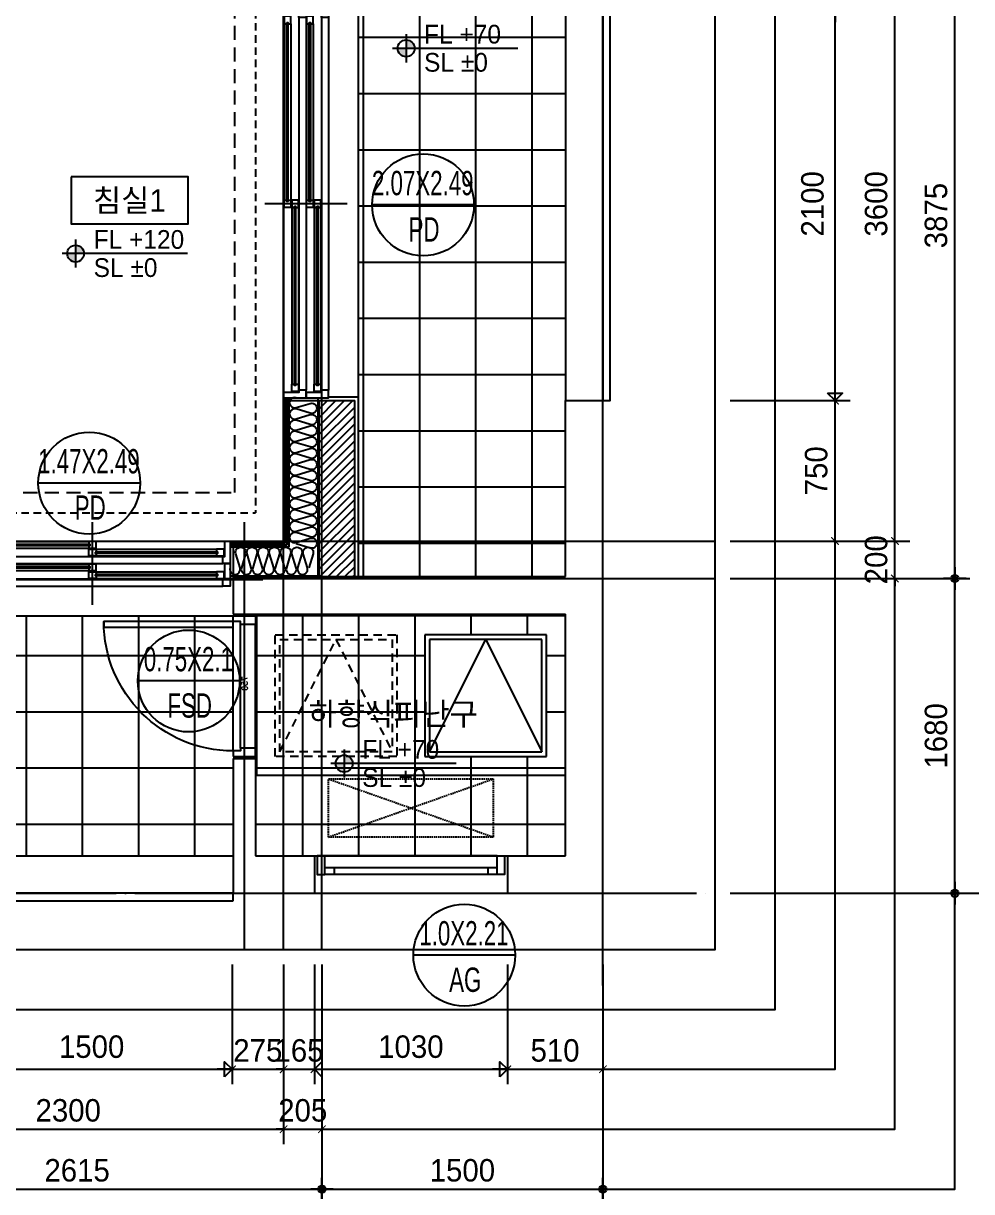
# Model space of a CAD drawing. Header units: millimetres. Extents: x -24416 to 92204, y -190080 to 23760.
# Drawn here: x 20084 to 25148, y -67662 to -61425 of the extents above; entities that cross this region are included whole.
import ezdxf
from ezdxf.enums import TextEntityAlignment as Align

# ---------------------------------------------------------------- set-up
doc = ezdxf.new("R2010")
doc.units = ezdxf.units.MM
doc.header["$LTSCALE"] = 50
for name, pattern in [('AUDIT_D_220706163347-0', [0]), ('CEN', [62, 60, -1, 0, -1]), ('H', [1.3, 0.8, -0.5]), ('HD', [2.5, 1.5, -1]), ('HID', [2.3, 1.5, -0.8])]:
    doc.linetypes.add(name, pattern=pattern)
doc.layers.get('defpoints').update_dxf_attribs({"color": 139})
for name, color, linetype in [('A-ELE8', 8, 'Continuous'), ('A-레벨', 7, 'AUDIT_D_220706163347-0'), ('A-창호부호', 4, 'Continuous'), ('A_HAT', 8, 'Continuous'), ('AA-XXXX-DIMS', 7, 'Continuous'), ('ARDM', 7, 'Continuous'), ('CEN_CON', 1, 'CEN'), ('CEN_WALL', 12, 'CEN'), ('CONC', 2, 'Continuous'), ('dan1', 7, 'HID'), ('DIM', 7, 'AUDIT_D_220706163347-0'), ('DOOR', 4, 'Continuous'), ('ELE3_CON', 7, 'Continuous'), ('ELE4', 4, 'Continuous'), ('ETC', 7, 'Continuous'), ('FIN', 6, 'Continuous'), ('INS', 8, 'Continuous'), ('WAL', 3, 'Continuous'), ('WAL_DRY', 7, 'Continuous'), ('WIN', 4, 'Continuous'), ('X - 단위세대$0$ETC', 6, 'Continuous'), ('바닥타일', 8, 'Continuous'), ('실명', 3, 'AUDIT_D_220706163347-0'), ('실명박스', 7, 'AUDIT_D_220706163347-0'), ('커튼박스', 6, 'Continuous')]:
    doc.layers.add(name, color=color, linetype=linetype)
for name, color, linetype, plot in [('Def-PrintX', 147, 'Continuous', False), ('Defpoint', 135, 'Continuous', False), ('MC', 135, 'Continuous', False), ('X - 단위세대$0$0_임시', 134, 'Continuous', False)]:
    doc.layers.add(name, color=color, linetype=linetype, plot=plot)
doc.styles.add('HAUD01', font='Dotum.ttf')
doc.styles.get("Standard").update_dxf_attribs({"font": 'txt', "bigfont": 'whgtxt.shx'})
doc.styles.add('맑은고딕', font='malgun.ttf', dxfattribs={"width": 0.9})
doc.dimstyles.new('DIM_40', dxfattribs={"dimscale": 40, "dimtxt": 3, "dimasz": 1, "dimexe": 2, "dimexo": 2, "dimgap": 1, "dimtad": 1, "dimdec": 0, "dimzin": 0, "dimdsep": 46, "dimtxsty": '맑은고딕', "dimblk1": 'DIMDOT', "dimblk2": 'DIMDOT', "dimsah": 1, "dimcen": 0.09, "dimdle": 2, "dimclrd": 7, "dimclre": 7, "dimclrt": 3, "dimadec": 0, "dimazin": 0, "dimtfac": 1, "dimtdec": 0, "dimtix": 1, "dimtmove": 2, "dimatfit": 3, "dimldrblk": 'DIMDOT', "dimfxl": 2, "dimtolj": 1, "dimtzin": 0, "dimarcsym": 0})
doc.dimstyles.new('MCDIM_40', dxfattribs={"dimscale": 40, "dimtxt": 3, "dimasz": 1, "dimexe": 2, "dimexo": 2, "dimgap": 1, "dimtad": 1, "dimdec": 0, "dimzin": 0, "dimdsep": 46, "dimtxsty": '맑은고딕', "dimblk1": 'ARCHTICK', "dimblk2": 'ARCHTICK', "dimsah": 1, "dimcen": 0.09, "dimdle": 2, "dimclrd": 7, "dimclre": 7, "dimclrt": 3, "dimadec": 0, "dimazin": 0, "dimtfac": 1, "dimtdec": 0, "dimtix": 1, "dimtmove": 2, "dimatfit": 3, "dimldrblk": 'ARCHTICK', "dimfxl": 1, "dimtolj": 1, "dimtzin": 0, "dimarcsym": 0})
doc.dimstyles.new('외부80-WIN', dxfattribs={"dimscale": 40, "dimtxt": 3, "dimasz": 1, "dimexe": 2, "dimexo": 2.5, "dimgap": 1.5, "dimtad": 1, "dimdec": 0, "dimzin": 0, "dimdsep": 46, "dimtxsty": '맑은고딕', "dimblk": 'DO2-2', "dimblk1": 'DO2-2', "dimblk2": 'DIMDOT', "dimcen": 0.09, "dimdle": 2, "dimclrd": 7, "dimclre": 7, "dimclrt": 3, "dimadec": 0, "dimazin": 0, "dimtfac": 1, "dimtdec": 0, "dimtix": 1, "dimtmove": 2, "dimatfit": 3, "dimldrblk": 'DO2-2', "dimfxl": 1, "dimtolj": 1, "dimtzin": 0, "dimarcsym": 0})
pattern_1 = [(0, (-300, 0), (0, 300), []), (90, (-300, 0), (-300, 2e-14), [])]

# ---------------------------------------------------------------- blocks, each defined once
blk = doc.blocks.new('A$C24669fbc')
at = {"layer": 'Defpoint'}
blk.add_lwpolyline([(1650, 850), (0, 850), (0, 0), (1650, 0)], close=True, dxfattribs=at)
at = {"layer": 'ETC', "linetype": 'HD', "ltscale": 0.6}
for points in [[(100, 750), (750, 750), (750, 100), (100, 100)], [(125, 725), (725, 725), (725, 125), (125, 125)]]:
    blk.add_lwpolyline(points, close=True, dxfattribs=at)
at = {"layer": 'ETC', "linetype": 'HD', "ltscale": 10}
for points in [[(1550, 750), (900, 750), (900, 100), (1550, 100)], [(1525, 725), (925, 725), (925, 125), (1525, 125)]]:
    blk.add_lwpolyline(points, close=True, dxfattribs=at)
at = {"layer": 'ETC', "linetype": 'HD', "ltscale": 0.6}
blk.add_lwpolyline([(125, 125), (425, 725), (725, 125)], dxfattribs=at)
at = {"layer": 'ETC', "linetype": 'HD', "ltscale": 10}
blk.add_lwpolyline([(925, 125), (1225, 725), (1525, 125)], dxfattribs=at)
blk = doc.blocks.new('SD_750')
at = {"layer": 'DOOR'}
for p, q in [((720, 120), (30, 120)), ((705, 80), (45, 80)), ((705, 0), (45, 0))]:
    blk.add_line(p, q, dxfattribs=at)
for points in [[(30, 120), (30, 810), (60, 810), (60, 120), (30, 120)], [(0, 120), (0, 0), (45, 0), (45, 80), (30, 80), (30, 120), (0, 120)], [(750, 120), (750, 0), (705, 0), (705, 80), (720, 80), (720, 120), (750, 120)]]:
    blk.add_lwpolyline(points, dxfattribs=at)
blk.add_arc((30, 120), 690, 0, 90, dxfattribs=at)
at = {"layer": 'X - 단위세대$0$0_임시'}
for p, q in [((-10, 120), (-10, 0)), ((760, 120), (760, 0))]:
    blk.add_line(p, q, dxfattribs=at)
at = {"layer": 'Def-PrintX'}
blk.add_text('750', height=30, dxfattribs=at).set_placement((360, 58.1), align=Align.MIDDLE)
blk = doc.blocks.new('WIN_이중창_2100')
at = {"layer": 'Defpoint'}
for p, q in [((-15, 240), (-15, 0)), ((2085, 240), (2085, 0))]:
    blk.add_line(p, q, dxfattribs=at)
at = {"layer": 'WIN'}
blk.add_line((1035, -100), (1035, 340), dxfattribs=at)
at = {"layer": 'WIN', "color": 8}
for p, q in [((2042, 240), (28, 240)), ((1015, 196), (73, 196)), ((1997, 237), (1055, 237)), ((1997, 202), (1055, 202)), ((2030, 158), (40, 158)), ((1015, 161), (73, 161)), ((2030, 120), (40, 120)), ((1015, 76), (73, 76)), ((1997, 117), (1055, 117)), ((1997, 82), (1055, 82)), ((2030, 38), (40, 38)), ((2030, 0), (40, 0)), ((1015, 41), (73, 41))]:
    blk.add_line(p, q, dxfattribs=at)
at = {"layer": 'WIN'}
for points in [[(40, 158), (28, 158), (28, 240), (0, 240), (0, 120), (40, 120), (40, 158)], [(73, 175.5), (73, 161), (33, 161), (33, 196), (73, 196), (73, 181.5)], [(1055, 216.5), (1055, 202), (1015, 202), (1015, 237), (1055, 237), (1055, 222.5)], [(1015, 175.5), (1015, 161), (1055, 161), (1055, 196), (1015, 196), (1015, 181.5)], [(2004, 222.5), (2004, 216.5), (1048, 216.5), (1048, 222.5), (2004, 222.5)], [(1997, 216.5), (1997, 202), (2037, 202), (2037, 237), (1997, 237), (1997, 222.5)], [(2030, 158), (2042, 158), (2042, 240), (2070, 240), (2070, 120), (2030, 120), (2030, 158)], [(1022, 181.5), (1022, 175.5), (66, 175.5), (66, 181.5), (1022, 181.5)], [(40, 38), (28, 38), (28, 120), (0, 120), (0, 0), (40, 0), (40, 38)], [(73, 55.5), (73, 41), (33, 41), (33, 76), (73, 76), (73, 61.5)], [(1055, 96.5), (1055, 82), (1015, 82), (1015, 117), (1055, 117), (1055, 102.5)], [(1015, 55.5), (1015, 41), (1055, 41), (1055, 76), (1015, 76), (1015, 61.5)], [(2004, 102.5), (2004, 96.5), (1048, 96.5), (1048, 102.5), (2004, 102.5)], [(1997, 96.5), (1997, 82), (2037, 82), (2037, 117), (1997, 117), (1997, 102.5)], [(2030, 38), (2042, 38), (2042, 120), (2070, 120), (2070, 0), (2030, 0), (2030, 38)], [(1022, 61.5), (1022, 55.5), (66, 55.5), (66, 61.5), (1022, 61.5)]]:
    blk.add_lwpolyline(points, dxfattribs=at)
blk = doc.blocks.new('실외기창_1000')
at = {"layer": 'WIN', "color": 8}
blk.add_line((960, 100), (40, 100), dxfattribs=at)
at = {"layer": 'WIN'}
for p, q in [((960, 36), (40, 36)), ((960, 0), (40, 0)), ((90, 36), (90, 0)), ((910, 36), (910, 0))]:
    blk.add_line(p, q, dxfattribs=at)
for points in [[(40, 100), (0, 100), (0, 0), (40, 0)], [(960, 100), (1000, 100), (1000, 0), (960, 0)]]:
    blk.add_lwpolyline(points, close=True, dxfattribs=at)
blk = doc.blocks.new('A$C8273e713')
at = {"layer": 'A-ELE8', "linetype": 'HID', "ltscale": 0.1}
for p, q in [((0, 310), (880, 0)), ((0, 0), (880, 310))]:
    blk.add_line(p, q, dxfattribs=at)
blk.add_lwpolyline([(0, 310), (880, 310), (880, 0), (0, 0)], close=True, dxfattribs=at)
blk = doc.blocks.new('WIN_이중창_1500')
at = {"layer": 'Defpoint'}
for p, q in [((-15, 240), (-15, 0)), ((1485, 240), (1485, 0))]:
    blk.add_line(p, q, dxfattribs=at)
at = {"layer": 'WIN'}
blk.add_line((735, -100), (735, 340), dxfattribs=at)
at = {"layer": 'WIN', "color": 8}
for p, q in [((1442, 240), (28, 240)), ((715, 196), (73, 196)), ((1397, 237), (755, 237)), ((1397, 202), (755, 202)), ((1430, 158), (40, 158)), ((715, 161), (73, 161)), ((1430, 120), (40, 120)), ((715, 76), (73, 76)), ((1397, 117), (755, 117)), ((1397, 82), (755, 82)), ((1430, 38), (40, 38)), ((1430, 0), (40, 0)), ((715, 41), (73, 41))]:
    blk.add_line(p, q, dxfattribs=at)
at = {"layer": 'WIN'}
for points in [[(40, 158), (28, 158), (28, 240), (0, 240), (0, 120), (40, 120), (40, 158)], [(73, 175.5), (73, 161), (33, 161), (33, 196), (73, 196), (73, 181.5)], [(755, 216.5), (755, 202), (715, 202), (715, 237), (755, 237), (755, 222.5)], [(715, 175.5), (715, 161), (755, 161), (755, 196), (715, 196), (715, 181.5)], [(1404, 222.5), (1404, 216.5), (748, 216.5), (748, 222.5), (1404, 222.5)], [(1397, 216.5), (1397, 202), (1437, 202), (1437, 237), (1397, 237), (1397, 222.5)], [(1430, 158), (1442, 158), (1442, 240), (1470, 240), (1470, 120), (1430, 120), (1430, 158)], [(722, 181.5), (722, 175.5), (66, 175.5), (66, 181.5), (722, 181.5)], [(40, 38), (28, 38), (28, 120), (0, 120), (0, 0), (40, 0), (40, 38)], [(73, 55.5), (73, 41), (33, 41), (33, 76), (73, 76), (73, 61.5)], [(755, 96.5), (755, 82), (715, 82), (715, 117), (755, 117), (755, 102.5)], [(715, 55.5), (715, 41), (755, 41), (755, 76), (715, 76), (715, 61.5)], [(1404, 102.5), (1404, 96.5), (748, 96.5), (748, 102.5), (1404, 102.5)], [(1397, 96.5), (1397, 82), (1437, 82), (1437, 117), (1397, 117), (1397, 102.5)], [(1430, 38), (1442, 38), (1442, 120), (1470, 120), (1470, 0), (1430, 0), (1430, 38)], [(722, 61.5), (722, 55.5), (66, 55.5), (66, 61.5), (722, 61.5)]]:
    blk.add_lwpolyline(points, dxfattribs=at)
blk = doc.blocks.new('insul1')
blk.add_lwpolyline([(0, 0.25, 1.344031), (0.35, 0.25), (0.2, 0.75, -1.344031), (0.55, 0.75), (0.4, 0.25)], format="xyb")
blk = doc.blocks.new('U-84B(기본)', base_point=(204212.1, -50484.6))
at = {"layer": 'A_HAT'}
h = blk.add_hatch(dxfattribs=at)
h.set_pattern_fill('ANSI31', color=256, scale=10, style=0)
h.set_pattern_definition([(45, (-300, 0), (-22.4506403, 22.4506403), [])])
h.paths.add_polyline_path([(217787.1, -47854.6), (217597.1, -47854.6), (217597.1, -48794.6), (217787.1, -48794.6)])
at = {"layer": '바닥타일'}
h = blk.add_hatch(dxfattribs=at)
h.set_pattern_fill('_USER', color=256, scale=300, double=1, pattern_type=0)
h.set_pattern_definition(pattern_1)
h.paths.add_polyline_path([(217187.1, -41924.6), (218912.1, -41924.6), (218912.1, -48794.6), (217807.1, -48794.6), (217807.1, -44604.6), (217187.1, -44604.6)])
h = blk.add_hatch(dxfattribs=at)
h.set_pattern_fill('_USER', color=256, scale=300, double=1, pattern_type=0)
h.set_pattern_definition([(0, (0, 0), (0, 300), []), (90, (0, 0), (-300, 2e-14), [])])
h.paths.add_polyline_path([(215287.1, -49004.6), (215287.1, -49379.6), (214987.1, -49379.6), (214987.1, -49179.6), (204337.1, -49179.6), (204337.1, -50284.6), (217137.1, -50284.6), (217137.1, -49004.6)])
h = blk.add_hatch(dxfattribs=at)
h.set_pattern_fill('_USER', color=256, scale=300, double=1, pattern_type=0)
h.set_pattern_definition([(0, (1775, 0), (0, 300), []), (90, (1775, 0), (-300, 2e-14), [])])
h.paths.add_polyline_path([(218187.1, -49729.6), (218487.1, -49129.6), (218787.1, -49729.6)])
h.paths.add_polyline_path([(218187.1, -49729.6), (218487.1, -49129.6), (218787.1, -49729.6)])
h.paths.add_polyline_path([(218787.1, -49129.6), (218787.1, -49729.6), (218487.1, -49129.6)])
h.paths.add_polyline_path([(218787.1, -49129.6), (218787.1, -49729.6), (218487.1, -49129.6)])
h.paths.add_polyline_path([(218162.1, -49104.6), (218812.1, -49104.6), (218812.1, -49754.6), (218162.1, -49754.6)])
h.paths.add_polyline_path([(218187.1, -49129.6), (218487.1, -49129.6), (218187.1, -49729.6)])
h.paths.add_polyline_path([(217257.1, -49004.6), (217257.1, -50284.6), (218912.1, -50284.6), (218912.1, -49004.6)])
h.paths.add_polyline_path([(218187.1, -49129.6), (218487.1, -49129.6), (218187.1, -49729.6)])
h = blk.add_hatch(dxfattribs=at)
h.set_pattern_fill('_USER', color=256, scale=300, double=1, pattern_type=0)
h.set_pattern_definition(pattern_1)
h.paths.add_polyline_path([(218787.1, -49729.6), (218187.1, -49729.6), (218487.1, -49129.6)])
h.paths.add_polyline_path([(218787.1, -49729.6), (218187.1, -49729.6), (218487.1, -49129.6)])
at = {"layer": 'CEN_CON'}
for p, q in [((219112.1, -50977.8), (219112.1, -38454.6)), ((217037.1, -48804.6), (219712.1, -48804.6)), ((204212.1, -50484.6), (219712.1, -50484.6))]:
    blk.add_line(p, q, dxfattribs=at)
at = {"layer": 'CEN_WALL'}
for p, q in [((217612.1, -50784.6), (217612.1, -44504.6)), ((217197.1, -48504.6), (217197.1, -50784.6)), ((214787.1, -48809.6), (217297.1, -48809.6))]:
    blk.add_line(p, q, dxfattribs=at)
at = {"layer": 'CONC'}
for p, q in [((218912.1, -48794.6), (218912.1, -47854.6)), ((218912.1, -47854.6), (219112.1, -47854.6)), ((219112.1, -50484.6), (219112.1, -47854.6)), ((217137.1, -48794.6), (218912.1, -48794.6)), ((217137.1, -48794.6), (217137.1, -48994.6)), ((217137.1, -48994.6), (218912.1, -48994.6)), ((218912.1, -50284.6), (218912.1, -48994.6)), ((217137.1, -49764.6), (217137.1, -50484.6)), ((217257.1, -49764.6), (217137.1, -49764.6)), ((217257.1, -49764.6), (217257.1, -50284.6)), ((217257.1, -50284.6), (217572.1, -50284.6)), ((217572.1, -50284.6), (217572.1, -50484.6)), ((218602.1, -50284.6), (218912.1, -50284.6)), ((218602.1, -50284.6), (218602.1, -50484.6)), ((217137.1, -50484.6), (217572.1, -50484.6)), ((218602.1, -50484.6), (219112.1, -50484.6))]:
    blk.add_line(p, q, dxfattribs=at)
at = {"layer": 'dan1'}
blk.add_lwpolyline([(215097.1, -48344.6), (217147.1, -48344.6), (217147.1, -45264.6), (216527.1, -45264.6), (216527.1, -42374.6), (215097.1, -42374.6)], dxfattribs=at)
at = {"layer": 'ELE3_CON'}
for p, q in [((218912.1, -45754.6), (218912.1, -47854.6)), ((215637.1, -50284.6), (217137.1, -50284.6)), ((217572.1, -50284.6), (218602.1, -50284.6)), ((217572.1, -50484.6), (218602.1, -50484.6))]:
    blk.add_line(p, q, dxfattribs=at)
at = {"layer": 'ELE4'}
for p, q in [((217807.1, -47834.6), (217807.1, -45774.6)), ((215657.1, -49004.6), (217137.1, -49004.6))]:
    blk.add_line(p, q, dxfattribs=at)
at = {"layer": 'FIN'}
for p in [(217647.1, -47834.6), (217807.1, -48794.6)]:
    blk.add_line(p, (217807.1, -47834.6), dxfattribs=at)
at = {"layer": 'INS'}
for p, q in [((217437.1, -48634.6), (217437.1, -47839.6)), ((217592.1, -48789.6), (217592.1, -47839.6)), ((217122.1, -48634.6), (217437.1, -48634.6)), ((217122.1, -48789.6), (217592.1, -48789.6))]:
    blk.add_line(p, q, dxfattribs=at)
at = {"layer": 'MC'}
for p, q in [((217407.1, -50784.6), (217407.1, -44504.6)), ((214787.1, -48604.6), (219712.1, -48604.6))]:
    blk.add_line(p, q, dxfattribs=at)
at = {"layer": 'WAL'}
for p, q in [((217597.1, -48794.6), (217597.1, -47854.6)), ((217597.1, -47854.6), (217787.1, -47854.6)), ((217787.1, -48794.6), (217787.1, -47854.6))]:
    blk.add_line(p, q, dxfattribs=at)
at = {"layer": 'WAL_DRY'}
for p, q in [((217417.1, -48614.6), (217417.1, -47839.6)), ((217427.1, -48624.6), (217427.1, -47839.6)), ((217122.1, -48614.6), (217417.1, -48614.6)), ((217122.1, -48624.6), (217427.1, -48624.6))]:
    blk.add_line(p, q, dxfattribs=at)
at = {"layer": 'X - 단위세대$0$ETC'}
for points in [[(219152.1, -45754.6), (219112.1, -45754.6), (219112.1, -47854.6), (219152.1, -47854.6), (219152.1, -45754.6)], [(217137.1, -50524.6), (217137.1, -50484.6), (215637.1, -50484.6), (215637.1, -50524.6), (217137.1, -50524.6)]]:
    blk.add_lwpolyline(points, dxfattribs=at)
at = {"layer": '커튼박스', "linetype": 'H'}
for p in [(217257.1, -44994.6), (215097.1, -48454.6)]:
    blk.add_line(p, (217257.1, -48454.6), dxfattribs=at)
blk.add_blockref('실외기창_1000', (217587.1, -50384.6))
at = {"layer": 'A-ELE8', "linetype": 'HID', "ltscale": 0.1}
blk.add_blockref('A$C8273e713', (217647.1, -50184.6), dxfattribs=at)
at = {"layer": 'DOOR', "xscale": -1, "rotation": 90}
blk.add_blockref('SD_750', (217257.1, -49004.6), dxfattribs=at)
at = {"layer": 'ETC', "linetype": 'HD', "ltscale": 10}
blk.add_blockref('A$C24669fbc', (217262.1, -49854.6), dxfattribs=at)
at = {"layer": 'INS', "xscale": 150, "yscale": 150, "zscale": 150, "rotation": 270, "row_count": 1, "column_count": 13, "row_spacing": 0, "column_spacing": 60}
blk.add_blockref('insul1', (217437.1, -47839.6), dxfattribs=at)
at = {"layer": 'INS', "xscale": 150, "yscale": 150, "zscale": 150, "row_count": 1, "column_count": 7, "row_spacing": 0, "column_spacing": 60}
blk.add_blockref('insul1', (217122.1, -48784.6), dxfattribs=at)
at = {"layer": 'WIN', "rotation": 90}
blk.add_blockref('WIN_이중창_2100', (217647.1, -47839.6), dxfattribs=at)
at = {"layer": 'WIN', "xscale": -1}
blk.add_blockref('WIN_이중창_1500', (217122.1, -48844.6), dxfattribs=at)
blk = doc.blocks.new('A$C4D377245')
at = {"layer": 'A-창호부호'}
blk.add_line((675.4, 345), (14.6, 345), dxfattribs=at)
blk.add_circle((345, 345), 330.4, dxfattribs=at)
blk = doc.blocks.new('A$Cb33ca4a3')
at = {"layer": 'A-레벨'}
h = blk.add_hatch(color=256, dxfattribs=at)
h.paths.add_polyline_path([(22127.5, -85363.7), (22127.5, -85318.7), (22082.5, -85318.7, 0.414214)])
h.paths.add_polyline_path([(22127.5, -85273.7), (22127.5, -85318.7), (22172.5, -85318.7, 0.414214)])
h = blk.add_hatch(color=256, dxfattribs=at)
h.paths.add_polyline_path([(20362.8, -86459.5), (20362.8, -86414.5), (20317.8, -86414.5, 0.414214)])
h.paths.add_polyline_path([(20362.8, -86369.5), (20362.8, -86414.5), (20407.8, -86414.5, 0.414214)])
h = blk.add_hatch(color=256, dxfattribs=at)
h.paths.add_polyline_path([(21797.2, -89181.9), (21797.2, -89136.9), (21752.2, -89136.9, 0.414214)])
h.paths.add_polyline_path([(21797.2, -89091.9), (21797.2, -89136.9), (21842.2, -89136.9, 0.414214)])
for p, q in [((22127.5, -85243.7), (22127.5, -85393.7)), ((22725.1, -85318.7), (22055.5, -85318.7)), ((20362.8, -86339.5), (20362.8, -86489.5)), ((20960.5, -86414.5), (20290.8, -86414.5)), ((21797.2, -89061.9), (21797.2, -89211.9)), ((22394.9, -89136.9), (21725.2, -89136.9))]:
    blk.add_line(p, q, dxfattribs=at)
for centre in [(22127.5, -85318.7), (20362.8, -86414.5), (21797.2, -89136.9)]:
    blk.add_circle(centre, 45, dxfattribs=at)
at = {"layer": 'A-레벨', "color": 4, "style": 'HAUD01'}
for s, p in [('FL +70', (22223.5, -85293.1)), ('SL %%P0', (22223.5, -85443.3)), ('FL +120', (20458.9, -86388.9)), ('SL %%P0', (20458.9, -86539.1)), ('FL +70', (21893.2, -89111.3)), ('SL %%P0', (21893.2, -89261.5))]:
    blk.add_text(s, height=100, dxfattribs=at).set_placement(p)
blk = doc.blocks.new('DIMDOT')
at = {"layer": 'AA-XXXX-DIMS'}
for p, q in [((-1.5, 0), (1.5, 0)), ((0, -1.5), (0, 1.5))]:
    blk.add_line(p, q, dxfattribs=at)
for radius in [0.5, 0.25]:
    blk.add_circle((0, 0), radius, dxfattribs=at)
blk = doc.blocks.new('*D424')
at = {"layer": 'defpoints', "color": 0, "transparency": 16777216}
for p in [(23778.2, -77979), (25378.2, -77979), (23778.2, -89829)]:
    blk.add_point(p, dxfattribs=at)
at = {"layer": 'DIM', "color": 7, "lineweight": -2, "transparency": 16777216}
for p, q in [((23858.2, -77979), (25458.2, -77979)), ((25378.2, -89789), (25378.2, -78019)), ((23858.2, -89829), (25458.2, -89829))]:
    blk.add_line(p, q, dxfattribs=at)
at = {"layer": 'DIM', "color": 7, "lineweight": -2, "transparency": 16777216, "xscale": 40, "yscale": 40, "zscale": 40}
for p, rotation in [((25378.2, -77979), 90), ((25378.2, -89829), 270)]:
    blk.add_blockref('DIMDOT', p, dxfattribs=dict(at, rotation=rotation))
at = {"layer": 'DIM', "color": 3, "transparency": 16777216, "insert": (25278.1, -83904), "char_height": 120, "attachment_point": 5, "rotation": 90, "style": 'HAUD01'}
blk.add_mtext('\\A1;11850', dxfattribs=at)
blk = doc.blocks.new('*D425')
at = {"layer": 'defpoints', "color": 0, "transparency": 16777216}
for p in [(23778.2, -88149), (25058.2, -88149), (23778.2, -89829)]:
    blk.add_point(p, dxfattribs=at)
at = {"layer": 'DIM', "color": 7, "lineweight": -2, "transparency": 16777216}
for p, q in [((23858.2, -88149), (25138.2, -88149)), ((25058.2, -89789), (25058.2, -88189)), ((23858.2, -89829), (25138.2, -89829))]:
    blk.add_line(p, q, dxfattribs=at)
at = {"layer": 'DIM', "color": 7, "lineweight": -2, "transparency": 16777216, "xscale": 40, "yscale": 40, "zscale": 40}
for p, rotation in [((25058.2, -88149), 90), ((25058.2, -89829), 270)]:
    blk.add_blockref('DIMDOT', p, dxfattribs=dict(at, rotation=rotation))
at = {"layer": 'DIM', "color": 3, "transparency": 16777216, "insert": (24958.1, -88989), "char_height": 120, "attachment_point": 5, "rotation": 90, "style": 'HAUD01'}
blk.add_mtext('\\A1;1680', dxfattribs=at)
blk = doc.blocks.new('*D426')
at = {"layer": 'defpoints', "color": 0, "transparency": 16777216}
for p in [(23778.2, -84274), (25058.2, -84274), (23778.2, -88149)]:
    blk.add_point(p, dxfattribs=at)
at = {"layer": 'DIM', "color": 7, "lineweight": -2, "transparency": 16777216}
for p, q in [((23858.2, -84274), (25138.2, -84274)), ((25058.2, -88109), (25058.2, -84314)), ((23858.2, -88149), (25138.2, -88149))]:
    blk.add_line(p, q, dxfattribs=at)
at = {"layer": 'DIM', "color": 7, "lineweight": -2, "transparency": 16777216, "xscale": 40, "yscale": 40, "zscale": 40}
for p, rotation in [((25058.2, -84274), 90), ((25058.2, -88149), 270)]:
    blk.add_blockref('DIMDOT', p, dxfattribs=dict(at, rotation=rotation))
at = {"layer": 'DIM', "color": 3, "transparency": 16777216, "insert": (24958.1, -86211.5), "char_height": 120, "attachment_point": 5, "rotation": 90, "style": 'HAUD01'}
blk.add_mtext('\\A1;3875', dxfattribs=at)
blk = doc.blocks.new('_ArchTick')
at = {"color": 0, "linetype": 'ByBlock', "const_width": 0.15}
blk.add_lwpolyline([(-0.5, -0.5), (0.5, 0.5)], dxfattribs=at)
blk = doc.blocks.new('*D430')
at = {"layer": 'defpoints', "color": 0, "transparency": 16777216}
for p in [(23778.2, -87949), (24738.2, -87949), (23778.2, -88149)]:
    blk.add_point(p, dxfattribs=at)
at = {"layer": 'DIM', "color": 7, "lineweight": -2, "transparency": 16777216}
for p, q in [((24738.2, -87949), (24738.2, -87909)), ((23858.2, -87949), (24818.2, -87949)), ((24738.2, -88149), (24738.2, -87949)), ((23858.2, -88149), (24818.2, -88149)), ((24738.2, -88149), (24738.2, -88189))]:
    blk.add_line(p, q, dxfattribs=at)
at = {"layer": 'DIM', "color": 7, "lineweight": -2, "transparency": 16777216, "xscale": 40, "yscale": 40, "zscale": 40}
for p, rotation in [((24738.2, -87949), 270), ((24738.2, -88149), 90)]:
    blk.add_blockref('_ArchTick', p, dxfattribs=dict(at, rotation=rotation))
at = {"layer": 'DIM', "color": 3, "transparency": 16777216, "insert": (24638.1, -88049), "char_height": 120, "attachment_point": 5, "rotation": 90, "style": 'HAUD01'}
blk.add_mtext('\\A1;200', dxfattribs=at)
blk = doc.blocks.new('*D431')
at = {"layer": 'defpoints', "color": 0, "transparency": 16777216}
for p in [(23778.2, -84349), (24738.2, -84349), (23778.2, -87949)]:
    blk.add_point(p, dxfattribs=at)
at = {"layer": 'DIM', "color": 7, "lineweight": -2, "transparency": 16777216}
for p, q in [((24738.2, -88029), (24738.2, -84269)), ((23858.2, -84349), (24818.2, -84349)), ((23858.2, -87949), (24818.2, -87949))]:
    blk.add_line(p, q, dxfattribs=at)
at = {"layer": 'DIM', "color": 7, "lineweight": -2, "transparency": 16777216, "xscale": 40, "yscale": 40, "zscale": 40}
for p, rotation in [((24738.2, -84349), 90), ((24738.2, -87949), 270)]:
    blk.add_blockref('_ArchTick', p, dxfattribs=dict(at, rotation=rotation))
at = {"layer": 'DIM', "color": 3, "transparency": 16777216, "insert": (24638.1, -86149), "char_height": 120, "attachment_point": 5, "rotation": 90, "style": 'HAUD01'}
blk.add_mtext('\\A1;3600', dxfattribs=at)
blk = doc.blocks.new('*D433')
at = {"layer": 'defpoints', "color": 0, "transparency": 16777216}
for p in [(23778.2, -87199), (24418.2, -87199), (23778.2, -87949)]:
    blk.add_point(p, dxfattribs=at)
at = {"layer": 'DIM', "color": 7, "lineweight": -2, "transparency": 16777216}
for p, q in [((24418.2, -88029), (24418.2, -87119)), ((23858.2, -87199), (24498.2, -87199)), ((23858.2, -87949), (24498.2, -87949))]:
    blk.add_line(p, q, dxfattribs=at)
at = {"layer": 'DIM', "color": 7, "lineweight": -2, "transparency": 16777216, "xscale": 40, "yscale": 40, "zscale": 40}
for p, rotation in [((24418.2, -87199), 90), ((24418.2, -87949), 270)]:
    blk.add_blockref('_ArchTick', p, dxfattribs=dict(at, rotation=rotation))
at = {"layer": 'DIM', "color": 3, "transparency": 16777216, "insert": (24318.1, -87574), "char_height": 120, "attachment_point": 5, "rotation": 90, "style": 'HAUD01'}
blk.add_mtext('\\A1;750', dxfattribs=at)
blk = doc.blocks.new('DO2-2')
at = {"layer": 'ARDM'}
blk.add_line((0, 0), (-2, 0), dxfattribs=at)
blk.add_lwpolyline([(-1, -1), (-1, 1), (0, 0)], close=True, dxfattribs=at)
blk = doc.blocks.new('*D434')
at = {"layer": 'defpoints', "color": 0, "transparency": 16777216}
for p in [(23778.2, -85099), (24418.2, -85099), (23778.2, -87199)]:
    blk.add_point(p, dxfattribs=at)
at = {"layer": 'DIM', "color": 7, "lineweight": -2, "transparency": 16777216}
for p, q in [((23878.2, -85099), (24498.2, -85099)), ((24418.2, -87159), (24418.2, -85139)), ((23878.2, -87199), (24498.2, -87199))]:
    blk.add_line(p, q, dxfattribs=at)
at = {"layer": 'DIM', "color": 7, "lineweight": -2, "transparency": 16777216, "xscale": 40, "yscale": 40, "zscale": 40}
for p, rotation in [((24418.2, -85099), 90), ((24418.2, -87199), 270)]:
    blk.add_blockref('DO2-2', p, dxfattribs=dict(at, rotation=rotation))
at = {"layer": 'DIM', "color": 3, "transparency": 16777216, "insert": (24298.1, -86149), "char_height": 120, "attachment_point": 5, "rotation": 90, "style": 'HAUD01'}
blk.add_mtext('\\A1;2100', dxfattribs=at)
blk = doc.blocks.new('*D442')
at = {"layer": 'defpoints', "color": 0, "transparency": 16777216}
for p in [(8278.2, -90129), (23178.2, -90129), (23178.2, -91729)]:
    blk.add_point(p, dxfattribs=at)
at = {"layer": 'DIM', "color": 7, "lineweight": -2, "transparency": 16777216}
for p, q in [((8278.2, -90209), (8278.2, -91809)), ((23178.2, -90209), (23178.2, -91809)), ((8318.2, -91729), (23138.2, -91729))]:
    blk.add_line(p, q, dxfattribs=at)
at = {"layer": 'DIM', "color": 7, "lineweight": -2, "transparency": 16777216, "xscale": 40, "yscale": 40, "zscale": 40, "rotation": 180}
blk.add_blockref('DIMDOT', (8278.2, -91729), dxfattribs=at)
at = {"layer": 'DIM', "color": 7, "lineweight": -2, "transparency": 16777216, "xscale": 40, "yscale": 40, "zscale": 40}
blk.add_blockref('DIMDOT', (23178.2, -91729), dxfattribs=at)
at = {"layer": 'DIM', "color": 3, "transparency": 16777216, "insert": (15728.2, -91628.9), "char_height": 120, "attachment_point": 5, "style": 'HAUD01'}
blk.add_mtext('\\A1;14900', dxfattribs=at)
blk = doc.blocks.new('*D446')
at = {"layer": 'defpoints', "color": 0, "transparency": 16777216}
for p in [(19063.2, -90129), (21678.2, -90129), (21678.2, -91409)]:
    blk.add_point(p, dxfattribs=at)
at = {"layer": 'DIM', "color": 7, "lineweight": -2, "transparency": 16777216}
for p, q in [((19063.2, -90209), (19063.2, -91489)), ((21678.2, -90209), (21678.2, -91489)), ((19103.2, -91409), (21638.2, -91409))]:
    blk.add_line(p, q, dxfattribs=at)
at = {"layer": 'DIM', "color": 7, "lineweight": -2, "transparency": 16777216, "xscale": 40, "yscale": 40, "zscale": 40, "rotation": 180}
blk.add_blockref('DIMDOT', (19063.2, -91409), dxfattribs=at)
at = {"layer": 'DIM', "color": 7, "lineweight": -2, "transparency": 16777216, "xscale": 40, "yscale": 40, "zscale": 40}
blk.add_blockref('DIMDOT', (21678.2, -91409), dxfattribs=at)
at = {"layer": 'DIM', "color": 3, "transparency": 16777216, "insert": (20370.7, -91308.9), "char_height": 120, "attachment_point": 5, "style": 'HAUD01'}
blk.add_mtext('\\A1;2615', dxfattribs=at)
blk = doc.blocks.new('*D457')
at = {"layer": 'defpoints', "color": 0, "transparency": 16777216}
for p in [(19173.2, -90129), (21473.2, -90129), (21473.2, -91089)]:
    blk.add_point(p, dxfattribs=at)
at = {"layer": 'DIM', "color": 7, "lineweight": -2, "transparency": 16777216}
for p, q in [((19173.2, -90209), (19173.2, -91169)), ((21473.2, -90209), (21473.2, -91169)), ((19093.2, -91089), (21553.2, -91089))]:
    blk.add_line(p, q, dxfattribs=at)
at = {"layer": 'DIM', "color": 7, "lineweight": -2, "transparency": 16777216, "xscale": 40, "yscale": 40, "zscale": 40, "rotation": 180}
blk.add_blockref('_ArchTick', (19173.2, -91089), dxfattribs=at)
at = {"layer": 'DIM', "color": 7, "lineweight": -2, "transparency": 16777216, "xscale": 40, "yscale": 40, "zscale": 40}
blk.add_blockref('_ArchTick', (21473.2, -91089), dxfattribs=at)
at = {"layer": 'DIM', "color": 3, "transparency": 16777216, "insert": (20323.2, -90988.9), "char_height": 120, "attachment_point": 5, "style": 'HAUD01'}
blk.add_mtext('\\A1;2300', dxfattribs=at)
blk = doc.blocks.new('*D458')
at = {"layer": 'defpoints', "color": 0, "transparency": 16777216}
for p in [(21473.2, -90129), (21678.2, -90129), (21678.2, -91089)]:
    blk.add_point(p, dxfattribs=at)
at = {"layer": 'DIM', "color": 7, "lineweight": -2, "transparency": 16777216}
for p, q in [((21473.2, -90209), (21473.2, -91169)), ((21678.2, -90209), (21678.2, -91169)), ((21473.2, -91089), (21433.2, -91089)), ((21473.2, -91089), (21678.2, -91089)), ((21678.2, -91089), (21718.2, -91089))]:
    blk.add_line(p, q, dxfattribs=at)
at = {"layer": 'DIM', "color": 7, "lineweight": -2, "transparency": 16777216, "xscale": 40, "yscale": 40, "zscale": 40}
blk.add_blockref('_ArchTick', (21473.2, -91089), dxfattribs=at)
at = {"layer": 'DIM', "color": 7, "lineweight": -2, "transparency": 16777216, "xscale": 40, "yscale": 40, "zscale": 40, "rotation": 180}
blk.add_blockref('_ArchTick', (21678.2, -91089), dxfattribs=at)
at = {"layer": 'DIM', "color": 3, "transparency": 16777216, "insert": (21575.7, -90988.9), "char_height": 120, "attachment_point": 5, "style": 'HAUD01'}
blk.add_mtext('\\A1;205', dxfattribs=at)
blk = doc.blocks.new('*D459')
at = {"layer": 'defpoints', "color": 0, "transparency": 16777216}
for p in [(21678.2, -90129), (23178.2, -90129), (23178.2, -91409)]:
    blk.add_point(p, dxfattribs=at)
at = {"layer": 'DIM', "color": 7, "lineweight": -2, "transparency": 16777216}
for p, q in [((21678.2, -90209), (21678.2, -91489)), ((23178.2, -90209), (23178.2, -91489)), ((21718.2, -91409), (23138.2, -91409))]:
    blk.add_line(p, q, dxfattribs=at)
at = {"layer": 'DIM', "color": 7, "lineweight": -2, "transparency": 16777216, "xscale": 40, "yscale": 40, "zscale": 40, "rotation": 180}
blk.add_blockref('DIMDOT', (21678.2, -91409), dxfattribs=at)
at = {"layer": 'DIM', "color": 7, "lineweight": -2, "transparency": 16777216, "xscale": 40, "yscale": 40, "zscale": 40}
blk.add_blockref('DIMDOT', (23178.2, -91409), dxfattribs=at)
at = {"layer": 'DIM', "color": 3, "transparency": 16777216, "insert": (22428.2, -91308.9), "char_height": 120, "attachment_point": 5, "style": 'HAUD01'}
blk.add_mtext('\\A1;1500', dxfattribs=at)
blk = doc.blocks.new('*D470')
at = {"layer": 'defpoints', "color": 0, "transparency": 16777216}
for p in [(19698.2, -90129), (21198.2, -90129), (21198.2, -90769)]:
    blk.add_point(p, dxfattribs=at)
at = {"layer": 'DIM', "color": 7, "lineweight": -2, "transparency": 16777216}
for p, q in [((19698.2, -90229), (19698.2, -90849)), ((21198.2, -90229), (21198.2, -90849)), ((19738.2, -90769), (21158.2, -90769))]:
    blk.add_line(p, q, dxfattribs=at)
at = {"layer": 'DIM', "color": 7, "lineweight": -2, "transparency": 16777216, "xscale": 40, "yscale": 40, "zscale": 40, "rotation": 180}
blk.add_blockref('DO2-2', (19698.2, -90769), dxfattribs=at)
at = {"layer": 'DIM', "color": 7, "lineweight": -2, "transparency": 16777216, "xscale": 40, "yscale": 40, "zscale": 40}
blk.add_blockref('DO2-2', (21198.2, -90769), dxfattribs=at)
at = {"layer": 'DIM', "color": 3, "transparency": 16777216, "insert": (20448.2, -90648.9), "char_height": 120, "attachment_point": 5, "style": 'HAUD01'}
blk.add_mtext('\\A1;1500', dxfattribs=at)
blk = doc.blocks.new('*D471')
at = {"layer": 'defpoints', "color": 0, "transparency": 16777216}
for p in [(21198.2, -90129), (21473.2, -90129), (21473.2, -90769)]:
    blk.add_point(p, dxfattribs=at)
at = {"layer": 'DIM', "color": 7, "lineweight": -2, "transparency": 16777216}
for p, q in [((21198.2, -90209), (21198.2, -90849)), ((21473.2, -90209), (21473.2, -90849)), ((21198.2, -90769), (21158.2, -90769)), ((21198.2, -90769), (21473.2, -90769)), ((21473.2, -90769), (21513.2, -90769))]:
    blk.add_line(p, q, dxfattribs=at)
at = {"layer": 'DIM', "color": 7, "lineweight": -2, "transparency": 16777216, "xscale": 40, "yscale": 40, "zscale": 40}
blk.add_blockref('_ArchTick', (21198.2, -90769), dxfattribs=at)
at = {"layer": 'DIM', "color": 7, "lineweight": -2, "transparency": 16777216, "xscale": 40, "yscale": 40, "zscale": 40, "rotation": 180}
blk.add_blockref('_ArchTick', (21473.2, -90769), dxfattribs=at)
at = {"layer": 'DIM', "color": 3, "transparency": 16777216, "insert": (21335.7, -90668.9), "char_height": 120, "attachment_point": 5, "style": 'HAUD01'}
blk.add_mtext('\\A1;275', dxfattribs=at)
blk = doc.blocks.new('*D472')
at = {"layer": 'defpoints', "color": 0, "transparency": 16777216}
for p in [(21473.2, -90129), (21638.2, -90129), (21638.2, -90769)]:
    blk.add_point(p, dxfattribs=at)
at = {"layer": 'DIM', "color": 7, "lineweight": -2, "transparency": 16777216}
for p, q in [((21473.2, -90209), (21473.2, -90849)), ((21638.2, -90209), (21638.2, -90849)), ((21473.2, -90769), (21433.2, -90769)), ((21473.2, -90769), (21638.2, -90769)), ((21638.2, -90769), (21678.2, -90769))]:
    blk.add_line(p, q, dxfattribs=at)
at = {"layer": 'DIM', "color": 7, "lineweight": -2, "transparency": 16777216, "xscale": 40, "yscale": 40, "zscale": 40}
blk.add_blockref('_ArchTick', (21473.2, -90769), dxfattribs=at)
at = {"layer": 'DIM', "color": 7, "lineweight": -2, "transparency": 16777216, "xscale": 40, "yscale": 40, "zscale": 40, "rotation": 180}
blk.add_blockref('_ArchTick', (21638.2, -90769), dxfattribs=at)
at = {"layer": 'DIM', "color": 3, "transparency": 16777216, "insert": (21555.7, -90668.9), "char_height": 120, "attachment_point": 5, "style": 'HAUD01'}
blk.add_mtext('\\A1;165', dxfattribs=at)
blk = doc.blocks.new('*D473')
at = {"layer": 'defpoints', "color": 0, "transparency": 16777216}
for p in [(21638.2, -90129), (22668.2, -90129), (22668.2, -90769)]:
    blk.add_point(p, dxfattribs=at)
at = {"layer": 'DIM', "color": 7, "lineweight": -2, "transparency": 16777216}
for p, q in [((21638.2, -90229), (21638.2, -90849)), ((22668.2, -90229), (22668.2, -90849)), ((21678.2, -90769), (22628.2, -90769))]:
    blk.add_line(p, q, dxfattribs=at)
at = {"layer": 'DIM', "color": 7, "lineweight": -2, "transparency": 16777216, "xscale": 40, "yscale": 40, "zscale": 40, "rotation": 180}
blk.add_blockref('DO2-2', (21638.2, -90769), dxfattribs=at)
at = {"layer": 'DIM', "color": 7, "lineweight": -2, "transparency": 16777216, "xscale": 40, "yscale": 40, "zscale": 40}
blk.add_blockref('DO2-2', (22668.2, -90769), dxfattribs=at)
at = {"layer": 'DIM', "color": 3, "transparency": 16777216, "insert": (22153.2, -90648.9), "char_height": 120, "attachment_point": 5, "style": 'HAUD01'}
blk.add_mtext('\\A1;1030', dxfattribs=at)
blk = doc.blocks.new('*D474')
at = {"layer": 'defpoints', "color": 0, "transparency": 16777216}
for p in [(22668.2, -90129), (23178.2, -90129), (23178.2, -90769)]:
    blk.add_point(p, dxfattribs=at)
at = {"layer": 'DIM', "color": 7, "lineweight": -2, "transparency": 16777216}
for p, q in [((22668.2, -90209), (22668.2, -90849)), ((23178.2, -90209), (23178.2, -90849)), ((22588.2, -90769), (23258.2, -90769))]:
    blk.add_line(p, q, dxfattribs=at)
at = {"layer": 'DIM', "color": 7, "lineweight": -2, "transparency": 16777216, "xscale": 40, "yscale": 40, "zscale": 40, "rotation": 180}
blk.add_blockref('_ArchTick', (22668.2, -90769), dxfattribs=at)
at = {"layer": 'DIM', "color": 7, "lineweight": -2, "transparency": 16777216, "xscale": 40, "yscale": 40, "zscale": 40}
blk.add_blockref('_ArchTick', (23178.2, -90769), dxfattribs=at)
at = {"layer": 'DIM', "color": 3, "transparency": 16777216, "insert": (22923.2, -90668.9), "char_height": 120, "attachment_point": 5, "style": 'HAUD01'}
blk.add_mtext('\\A1;510', dxfattribs=at)
blk = doc.blocks.new('DIM-1108')
at = {"layer": 'DIM'}
for base, p1, p2, angle, dimstyle, override, picture, middle in [((25378.2, -77979), (23778.2, -89829), (23778.2, -77979), 270, 'DIM_40', {"dimscale": 40, "dimtxsty": 'HAUD01'}, '*D424', (25278.1, -83904)), ((25058.2, -84274), (23778.2, -88149), (23778.2, -84274), 270, 'DIM_40', {"dimscale": 40, "dimtxsty": 'HAUD01'}, '*D426', (24958.1, -86211.5)), ((24738.2, -84349), (23778.2, -87949), (23778.2, -84349), 270, 'MCDIM_40', {"dimtxsty": 'HAUD01'}, '*D431', (24638.1, -86149)), ((24418.2, -85099), (23778.2, -87199), (23778.2, -85099), 270, '외부80-WIN', {"dimtxsty": 'HAUD01'}, '*D434', (24298.1, -86149)), ((24418.2, -87199), (23778.2, -87949), (23778.2, -87199), 270, 'MCDIM_40', {"dimtxsty": 'HAUD01'}, '*D433', (24318.1, -87574)), ((24738.2, -87949), (23778.2, -88149), (23778.2, -87949), 270, 'MCDIM_40', {"dimtxsty": 'HAUD01'}, '*D430', (24638.1, -88049)), ((25058.2, -88149), (23778.2, -89829), (23778.2, -88149), 270, 'DIM_40', {"dimscale": 40, "dimtxsty": 'HAUD01'}, '*D425', (24958.1, -88989)), ((23178.2, -91729), (8278.2, -90129), (23178.2, -90129), 180, 'DIM_40', {"dimscale": 40, "dimtxsty": 'HAUD01'}, '*D442', (15728.2, -91628.9)), ((21678.2, -91409), (19063.2, -90129), (21678.2, -90129), 180, 'DIM_40', {"dimscale": 40, "dimtxsty": 'HAUD01'}, '*D446', (20370.7, -91308.9)), ((21473.2, -91089), (19173.2, -90129), (21473.2, -90129), 180, 'MCDIM_40', {"dimtxsty": 'HAUD01'}, '*D457', (20323.2, -90988.9)), ((21198.2, -90769), (19698.2, -90129), (21198.2, -90129), 180, '외부80-WIN', {"dimtxsty": 'HAUD01'}, '*D470', (20448.2, -90648.9)), ((21473.2, -90769), (21198.2, -90129), (21473.2, -90129), 180, 'MCDIM_40', {"dimtxsty": 'HAUD01'}, '*D471', (21335.7, -90668.9)), ((21638.2, -90769), (21473.2, -90129), (21638.2, -90129), 180, 'MCDIM_40', {"dimtxsty": 'HAUD01'}, '*D472', (21555.7, -90668.9)), ((21678.2, -91089), (21473.2, -90129), (21678.2, -90129), 180, 'MCDIM_40', {"dimtxsty": 'HAUD01'}, '*D458', (21575.7, -90988.9)), ((23178.2, -91409), (21678.2, -90129), (23178.2, -90129), 180, 'DIM_40', {"dimtxsty": 'HAUD01'}, '*D459', (22428.2, -91308.9)), ((22668.2, -90769), (21638.2, -90129), (22668.2, -90129), 180, '외부80-WIN', {"dimtxsty": 'HAUD01'}, '*D473', (22153.2, -90648.9)), ((23178.2, -90769), (22668.2, -90129), (23178.2, -90129), 180, 'MCDIM_40', {"dimtxsty": 'HAUD01'}, '*D474', (22923.2, -90668.9))]:
    dim = blk.add_linear_dim(base=base, p1=p1, p2=p2, angle=angle, dimstyle=dimstyle, override=override, dxfattribs=at)
    dim.commit()
    dim.dimension.update_dxf_attribs({"geometry": picture, "text_midpoint": middle})

msp = doc.modelspace()

# ---------------------------------------------------------------- linework, layer by layer
at = {"layer": 'defpoints'}
for points in [[(5849.7, -51589.2), (5849.7, -67649), (25058.2, -67649), (25058.2, -51589.2)], [(6169.7, -51909.2), (6169.7, -67329), (24738.2, -67329), (24738.2, -51909.2)], [(6489.7, -52229.2), (6489.7, -67009), (24418.2, -67009), (24418.2, -52229.2)], [(6809.7, -52549.2), (6809.7, -66689), (24098.2, -66689), (24098.2, -52549.2)], [(7129.7, -52869.2), (7129.7, -66369), (23778.2, -66369), (23778.2, -52869.2)]]:
    msp.add_lwpolyline(points, close=True, dxfattribs=at)
at = {"layer": '실명박스'}
msp.add_lwpolyline([(20338.5, -62244.9), (20338.5, -62494.9), (20963.8, -62494.9), (20963.8, -62244.9)], close=True, dxfattribs=at)

# ---------------------------------------------------------------- block references
for name, p in [('DIM-1108', (0, 23760)), ('U-84B(기본)', (8278.2, -66069))]:
    msp.add_blockref(name, p)
at = {"layer": 'A-창호부호'}
msp.add_blockref('A$Cb33ca4a3', (0, 23760), dxfattribs=at)
at = {"layer": 'A-창호부호', "xscale": 0.8231884058332071, "yscale": 0.8231884058332071, "zscale": 0.8231884058332071}
for p in [(21934.2, -62678.4), (20151.4, -64163.6), (20682.6, -65220), (22154.2, -66683.7)]:
    msp.add_blockref('A$C4D377245', p, dxfattribs=at)

# ---------------------------------------------------------------- texts
at = {"layer": 'A-창호부호', "color": 6, "style": 'HAUD01', "width": 0.7}
for s, p in [('2.07X2.49', (22216.5, -62277.6)), ('PD', (22223.4, -62525.3)), ('1.47X2.49', (20433.8, -63762.8)), ('PD', (20440.7, -64010.5)), ('0.75X2.1', (20964.9, -64819.2)), ('FSD', (20971.8, -65066.9)), ('1.0X2.21', (22436.5, -66282.9)), ('AG', (22443.4, -66530.6))]:
    msp.add_text(s, height=130, dxfattribs=at).set_placement(p, align=Align.MIDDLE)
at = {"layer": '실명', "style": 'HAUD01'}
for s, p in [('침실1', (20650, -62368.1)), ('하향식피난구', (22058.8, -65109.9))]:
    msp.add_text(s, height=120, dxfattribs=at).set_placement(p, align=Align.MIDDLE)

doc.saveas('drawing.dxf')
